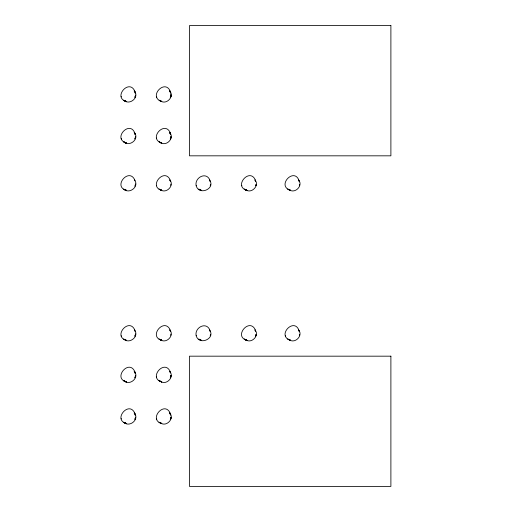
<?xml version="1.0" encoding="UTF-8"?>
<svg xmlns="http://www.w3.org/2000/svg" width="512" height="512" viewBox="0 0 512 512"><rect width="100%" height="100%" fill="white"/><g stroke="black" fill="none" stroke-linecap="round" stroke-linejoin="round"><path stroke-width="0.77" d="M135.482 95.258L134.874 97.389L135.334 96.493L135.251 96.896M135.437 137.894L134.874 138.989L135.482 136.851M134.874 186.266L135.482 184.134M135.437 335.149L134.874 336.237L135.482 334.106M135.437 376.742L134.874 377.83L135.482 375.699M135.482 417.293L134.874 419.43L135.334 418.534L135.251 418.931M170.848 96.301L170.278 97.389L170.848 96.301L170.797 94.208M170.848 137.894L170.278 138.989L170.886 136.851M170.886 184.134L170.746 185.37M170.886 334.106L170.746 335.341M170.886 375.699L170.278 377.83M170.848 418.336L170.278 419.43L170.886 417.293M135.411 95.642L135.443 95.149M135.411 137.235L135.443 136.742M135.411 184.518L135.443 184.026M135.411 334.49L135.443 333.997M135.411 376.083L135.443 375.59M135.411 417.677L135.443 417.184M170.816 95.642L170.848 95.149L170.656 96.896L170.816 95.642L170.746 96.493M170.816 137.235L170.848 136.742L170.656 138.49L170.816 137.235L170.746 138.093M170.816 417.677L170.848 417.184L170.656 418.931L170.816 417.677L170.746 418.534M170.746 376.934L170.848 375.59L170.656 377.338M210.362 185.37L210.432 184.518L210.272 185.773L210.464 185.178M210.362 335.341L210.432 334.49L210.272 335.738L210.464 335.149M255.917 185.37L255.994 184.518L255.827 185.773L256.019 185.178M299.494 185.37L299.565 184.518L299.405 185.773L299.597 185.178M299.494 335.341L299.565 334.49L299.405 335.738L299.597 335.149M135.251 138.49L135.334 138.093M135.251 185.773L135.437 185.178M135.251 335.738L135.334 335.341M135.251 377.338L135.334 376.934M160.486 101.12L161.779 101.44L160.806 101.165C166.886 104.966 174.726 96.109 169.722 91.027L170.4 91.808L169.581 90.822L170.56 93.139M125.075 101.12L126.374 101.44C112.134 97.709 129.69 77.446 135.085 91.917M160.486 142.72L161.779 143.034L160.806 142.758C166.886 146.56 174.726 137.709 169.722 132.621L170.4 133.402L169.581 132.416L170.56 134.733M125.075 142.72L126.374 143.034C111.514 138.515 131.123 118.387 135.245 134.592M125.075 189.997L126.374 190.317C112.134 186.586 129.683 166.323 135.085 180.794M160.154 100.813L159.104 100.237L161.709 101.466L159.629 100.544L160.89 101.184C148.141 96.275 165.568 78.029 170.49 91.917M124.749 100.813L123.699 100.237C129.619 105.869 139.891 97.107 134.31 91.027L134.989 91.808L134.17 90.822L135.155 93.139M160.154 142.406L159.104 141.83L161.709 143.059L159.629 142.138L160.89 142.784C148.141 137.869 165.568 119.629 170.49 133.51M124.749 142.406L123.699 141.83C129.619 147.469 139.891 138.701 134.31 132.621L134.989 133.402L134.17 132.416L135.155 134.733M124.749 189.69L123.699 189.114C129.619 194.752 139.891 185.984 134.31 179.904L134.778 180.691M299.155 181.338L298.47 179.904C303.475 184.986 295.635 193.843 289.555 190.042L290.528 190.317C275.674 185.83 295.264 165.651 299.398 181.869M255.578 181.338L254.893 179.904C259.898 184.986 252.064 193.843 245.984 190.042L246.95 190.317C232.723 186.624 250.246 166.304 255.661 180.794M299.155 331.302L298.47 329.869C303.475 334.957 295.635 343.814 289.555 340.013L290.528 340.282C275.674 335.802 295.264 315.622 299.398 331.84M210.022 181.338L209.338 179.904C216.122 187.994 199.994 195.974 196.339 186.362C193.632 177.818 206.816 170.65 210.106 180.794M255.578 331.302L254.893 329.869C259.898 334.957 252.064 343.814 245.984 340.013L246.95 340.282C232.723 336.589 250.246 316.269 255.661 330.765M170.406 181.338L169.722 179.904C174.726 184.986 166.886 193.843 160.806 190.042L161.779 190.317C147.552 186.624 165.075 166.304 170.49 180.794M210.022 331.302L209.338 329.869C216.122 337.965 199.994 345.946 196.339 336.326C193.632 327.789 206.816 320.621 210.106 330.765M170.406 331.302L169.722 329.869C174.726 334.957 166.886 343.814 160.806 340.013L161.779 340.282C147.552 336.589 165.075 316.269 170.49 330.765M170.406 372.902L169.722 371.469C174.726 376.55 166.886 385.408 160.806 381.606L161.779 381.882C147.552 378.189 165.075 357.869 170.49 372.358M135.002 331.302L134.31 329.869C139.891 335.962 129.613 344.704 123.699 339.085L126.374 340.282C112.141 336.589 129.67 316.269 135.085 330.765M170.49 413.952C165.075 399.462 147.552 419.782 161.779 423.475L160.806 423.2C166.886 427.002 174.726 418.15 169.722 413.062L170.4 413.843L169.581 412.858L170.56 415.174M135.085 372.358C129.67 357.869 112.141 378.189 126.374 381.882L123.699 380.678C129.632 386.4 139.878 377.491 134.31 371.469L134.989 372.25L134.17 371.264L135.155 373.581M135.085 413.952C129.67 399.462 112.141 419.782 126.374 423.475L123.699 422.272C129.632 427.994 139.878 419.085 134.31 413.062L134.989 413.843L134.17 412.858L135.155 415.174M285.402 335.718L285.472 336.326M241.773 185.325L241.824 185.754M196.218 185.325L196.269 185.754M196.218 335.296L196.269 335.718M156.602 96.448L156.723 97.485M156.602 138.042L156.653 138.47M156.602 185.325L156.653 185.754M156.602 376.89L156.653 377.318M121.19 96.448L121.242 96.877M156.653 418.912L156.723 419.52M121.242 138.47L121.318 139.078M121.242 335.718L121.318 336.326M121.19 418.49L121.242 418.912M255.994 334.49L255.827 335.738L255.994 334.49M255.917 335.341L255.45 336.237L255.917 335.341M390.893 25.6L189.453 25.6L189.453 155.827L390.893 155.827L390.893 25.6M390.893 356.173L189.453 356.173L189.453 486.4L390.893 486.4L390.893 356.173M201.395 190.317L198.72 189.114L201.325 190.342M201.395 340.282L198.72 339.085L201.325 340.314M126.304 381.907L124.224 380.986L126.304 381.907M126.304 423.501L124.224 422.579L126.304 423.501M126.304 101.466L124.224 100.544L126.304 101.466M290.458 190.342L287.853 189.114L290.458 190.342M126.304 143.059L124.224 142.138L126.304 143.059M246.88 190.342L244.275 189.114L246.88 190.342M161.709 190.342L159.104 189.114L161.709 190.342M126.304 190.342L124.224 189.421L126.304 190.342M290.458 340.314L287.853 339.085L290.458 340.314M246.88 340.314L244.275 339.085L246.88 340.314M161.709 340.314L159.104 339.085L161.709 340.314M161.709 381.907L159.104 380.678L161.709 381.907M161.709 423.501L159.104 422.272L161.709 423.501M288.902 189.69L288.378 189.421L289.638 190.061L288.902 189.69M245.331 189.69L244.8 189.421L246.061 190.061L245.331 189.69M199.77 189.69L199.245 189.421L200.499 190.061L199.77 189.69M160.154 189.69L159.629 189.421L160.89 190.061L160.154 189.69M288.902 339.654L288.378 339.386L289.638 340.032L288.902 339.654M245.331 339.654L244.8 339.386L246.061 340.032L245.331 339.654M199.77 339.654L199.245 339.386L200.499 340.032L199.77 339.654M160.154 339.654L159.629 339.386L160.89 340.032L160.154 339.654M160.154 381.254L159.629 380.986L160.89 381.626L160.154 381.254M160.154 422.848L159.629 422.579L160.89 423.226L160.154 422.848"/></g></svg>
